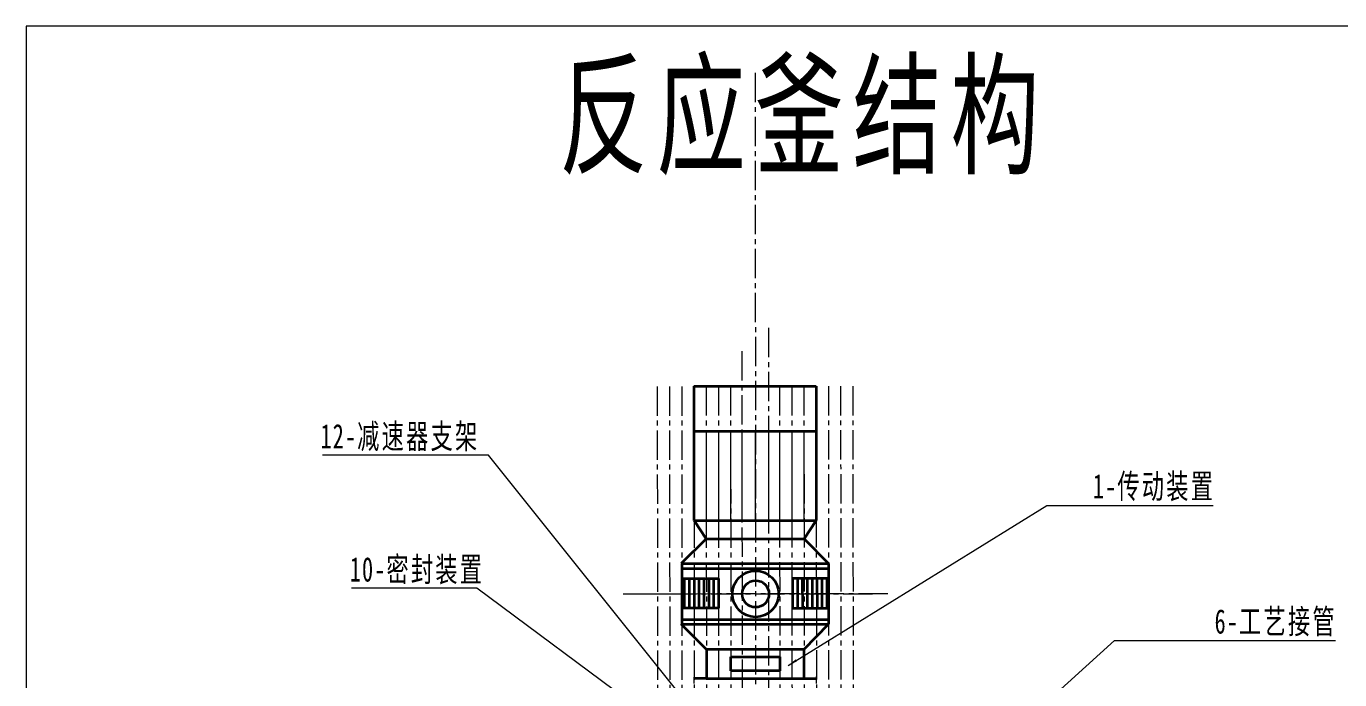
# Model space of a CAD drawing. Header units: millimetres. Extents: x 1423 to 2230, y -143 to 639.
# Drawn here: x 1423 to 1961, y 371 to 639 of the extents above; entities that cross this region are included whole.
import ezdxf

# ---------------------------------------------------------------- set-up
doc = ezdxf.new("R2010")
doc.units = ezdxf.units.MM
doc.linetypes.add('点画线', pattern=[18, 12, -2, 2, -2])
for name, color, linetype, lineweight in [('中心线层', 1, '点画线', 18), ('尺寸线层', 3, 'Continuous', 18), ('粗实线层', 7, 'Continuous', 35), ('细实线层', 7, 'Continuous', 18)]:
    doc.layers.add(name, color=color, linetype=linetype, lineweight=lineweight)
doc.styles.add('标准', font='', dxfattribs={"width": 0.667})
doc.styles.get('标准').set_extended_font_data('宋体')

# ---------------------------------------------------------------- blocks, each defined once
blk = doc.blocks.new('*X2')
at = {"layer": '尺寸线层', "linetype": 'Continuous'}
blk.add_hatch(color=0, dxfattribs=at).paths.add_polyline_path([(-149.6945406262359, -65.40289326060548), (-146.5551586298113, -62.87420176488581), (-146.0293078615241, -63.7247786100279)], flags=0)
at = {"layer": '尺寸线层', "color": 0, "linetype": 'Continuous'}
blk.add_line((-149.6945406262359, -65.40289326060548), (-43.90371560952826, -5.684341886080801e-14), dxfattribs=at)
at = {"layer": '尺寸线层', "color": 0}
blk.add_line((-43.90371560952826, -5.684341886080801e-14), (24.19727777777757, -5.684341886080801e-14), dxfattribs=at)
at = {"layer": '尺寸线层', "color": 0, "insert": (-2.273736754432321e-13, 7.3194444444444), "char_height": 10, "width": 96.7891111111112, "attachment_point": 5, "line_spacing_factor": 1.150569886022795, "style": '标准'}
blk.add_mtext('\\T1.1;1-传动装置', dxfattribs=at)
blk = doc.blocks.new('*X7')
at = {"layer": '尺寸线层', "linetype": 'Continuous'}
blk.add_hatch(color=0, dxfattribs=at).paths.add_polyline_path([(-146.9365008008067, -73.36569241184418), (-144.3065704463222, -70.31062018183695), (-143.6354736006124, -71.05198987617177)], flags=0)
at = {"layer": '尺寸线层', "color": 0, "linetype": 'Continuous'}
blk.add_line((-146.9365008008067, -73.36569241184418), (-65.88843552418734, 0), dxfattribs=at)
at = {"layer": '尺寸线层', "color": 0}
blk.add_line((-65.88843552418734, 0), (24.41961111111095, 0), dxfattribs=at)
at = {"layer": '尺寸线层', "color": 0, "insert": (0, 7.208333333333314), "char_height": 10, "width": 97.67844444444427, "attachment_point": 5, "line_spacing_factor": 1.150569886022795, "style": '标准'}
blk.add_mtext('\\T1.1;6-工艺接管', dxfattribs=at)
blk = doc.blocks.new('*X11')
at = {"layer": '尺寸线层', "linetype": 'Continuous'}
blk.add_hatch(color=0, dxfattribs=at).paths.add_polyline_path([(153.439855828243, -95.7578902963383), (149.9306456021882, -93.77409504749033), (150.526940131937, -92.97132930719522)], flags=0)
at = {"layer": '尺寸线层', "color": 0}
blk.add_line((24.52511678944643, 0), (-26.80598888888926, 0), dxfattribs=at)
at = {"layer": '尺寸线层', "color": 0, "linetype": 'Continuous'}
blk.add_line((153.439855828243, -95.7578902963383), (24.52511678944643, 0), dxfattribs=at)
at = {"layer": '尺寸线层', "color": 0, "insert": (-2.273736754432321e-13, 7.152777777777771), "char_height": 10, "width": 107.2239555555557, "attachment_point": 5, "line_spacing_factor": 1.150569886022795, "style": '标准'}
blk.add_mtext('\\T1.1;10-密封装置', dxfattribs=at)
blk = doc.blocks.new('*X13')
at = {"layer": '尺寸线层', "linetype": 'Continuous'}
blk.add_hatch(color=0, dxfattribs=at).paths.add_polyline_path([(120.3712526190707, -105.0919920684484), (117.4809379775229, -102.2819954006827), (118.2615622231745, -101.6569947710022)], flags=0)
at = {"layer": '尺寸线层', "color": 0}
blk.add_line((36.23018015937237, 5.684341886080801e-14), (-31.69361666666668, 5.684341886080801e-14), dxfattribs=at)
at = {"layer": '尺寸线层', "color": 0, "linetype": 'Continuous'}
blk.add_line((120.3712526190707, -105.0919920684484), (36.23018015937237, 5.684341886080801e-14), dxfattribs=at)
at = {"layer": '尺寸线层', "color": 0, "insert": (0, 7.152777777777828), "char_height": 10, "width": 126.7744666666667, "attachment_point": 5, "line_spacing_factor": 1.150569886022795, "style": '标准'}
blk.add_mtext('\\T1.1;12-减速器支架', dxfattribs=at)

msp = doc.modelspace()

# ---------------------------------------------------------------- linework, layer by layer
at = {"layer": '中心线层'}
for p, q in [((1721.449354450814, 619.5594572691683), (1721.799544998999, 157.1224254060219)), ((1726.850628059084, 515.2511234608739), (1726.92306994264, 254.5928086309673)), ((1715.947653170681, 505.7110204335214), (1716.540540615697, 153.4258758071156)), ((1681.399162079534, 491.3594271218681), (1682.020505356987, -108.4102423615535)), ((1686.399159396453, 491.3646069681961), (1687.020502673906, -108.4050625152254)), ((1691.399156713371, 491.3697868145242), (1692.020499990824, -108.3998826688974)), ((1696.39915403029, 491.3749666608522), (1697.020497307743, -108.3947028225693)), ((1701.399151347208, 491.3801465071803), (1702.020494624661, -108.3895229762413)), ((1706.399148664127, 491.3853263535083), (1707.02049194158, -108.3843431299132)), ((1711.399145981045, 491.3905061998364), (1712.020489258498, -108.3791632835852)), ((1731.399135248719, 491.4112255851486), (1732.020478526172, -108.3584438982729)), ((1736.399132565638, 491.4164054314767), (1737.020475843091, -108.3532640519449)), ((1741.399129882556, 491.4215852778047), (1742.020473160009, -108.3480842056169)), ((1746.399127199475, 491.4267651241328), (1747.020470476928, -108.3429043592889)), ((1751.399124516393, 491.4319449704608), (1752.020467793846, -108.3377245129607)), ((1756.399121833312, 491.4371248167889), (1757.020465110765, -108.3325446666327)), ((1761.39911915023, 491.4423046631169), (1762.020462427683, -108.3273648203047)), ((1667.494294010559, 406.493547134506), (1769.861113796119, 406.493547134506)), ((1775.738689484696, 406.57847523039), (1673.37199573115, 406.4178421796686))]:
    msp.add_line(p, q, dxfattribs=at)
at = {"layer": '尺寸线层'}
for p, q in [((1423.29763420085, 638.6110131982067), (1423.29763420085, -143.3367170794039)), ((2229.777057977366, 638.6110131982067), (1423.29763420085, 638.6110131982067))]:
    msp.add_line(p, q, dxfattribs=at)
at = {"layer": '粗实线层'}
for p, q in [((1696.39915403029, 491.3749666608522), (1746.399127199475, 491.3749666608522)), ((1696.39915403029, 491.3749666608522), (1696.39915403029, 436.5181948197661)), ((1746.427595280677, 491.3749666608522), (1746.427595280677, 436.5181948197661)), ((1696.39915403029, 473.0371782679932), (1746.427595280677, 473.0371782679932)), ((1696.39915403029, 436.5181948197661), (1746.455957098617, 436.5181948197661)), ((1701.463743375763, 429.0308123732548), (1696.455983990424, 436.5181948197661)), ((1741.463721903188, 429.0308123732548), (1746.427595280677, 436.5181948197661)), ((1701.463743375763, 429.0308123732548), (1691.245831132062, 418.9213400773248)), ((1701.456360760777, 429.0308123732548), (1741.463721903188, 429.0308123732548)), ((1741.463764773437, 429.0308770376658), (1751.474178675725, 418.9213400773248)), ((1691.245831132062, 418.9213400773248), (1751.474178675725, 418.9213400773248)), ((1691.245831132062, 416.9213400773248), (1751.474178675725, 416.9213400773248)), ((1691.487085677322, 418.9213400773248), (1691.487085677322, 394.0657541916872)), ((1751.487118026283, 418.9213400773248), (1751.487118026283, 394.0657541916872)), ((1691.480585249982, 412.7688387917761), (1706.480577200738, 412.7688387917761)), ((1692.480577200738, 412.7688387917761), (1692.480577200738, 400.6544222491064)), ((1694.480577200738, 412.7688387917761), (1694.480577200738, 400.6544222491064)), ((1696.480577200738, 412.7688387917761), (1696.480577200738, 400.6544222491064)), ((1698.480577200738, 412.7688387917761), (1698.480577200738, 400.6544222491064)), ((1700.480577200738, 412.7688387917761), (1700.480577200738, 400.6544222491064)), ((1702.480577200738, 412.7688387917761), (1702.480577200738, 400.6544222491064)), ((1704.480577200738, 412.7688387917761), (1704.480577200738, 400.6544222491064)), ((1706.480577200738, 412.7688387917761), (1706.480577200738, 400.6544222491064)), ((1751.487118026283, 412.8161200990522), (1736.74260716502, 412.7925822527765)), ((1736.74260716502, 412.7925822527765), (1736.761616993508, 400.678180625138)), ((1738.742604702659, 412.7957206339641), (1738.761614531147, 400.6813190063256)), ((1740.742602240299, 412.7988590151516), (1740.761612068787, 400.6844573875131)), ((1742.742599777938, 412.8019973963391), (1742.761609606426, 400.6875957687006)), ((1744.742597315578, 412.8051357775267), (1744.761607144065, 400.6907341498882)), ((1746.742594853217, 412.8082741587142), (1746.761604681705, 400.6938725310757)), ((1748.742592390856, 412.8114125399018), (1748.761602219344, 400.6970109122632)), ((1750.742589928496, 412.8145509210893), (1750.761599756984, 400.7001492934507)), ((1706.480577200738, 400.6544222491064), (1691.493151178418, 400.6544222491064)), ((1736.761616993508, 400.678180625138), (1751.487118026283, 400.701698753077)), ((1701.463743375763, 383.9562818957572), (1691.245831132062, 394.0657541916872)), ((1691.487085677322, 396.0657541916872), (1751.487118026283, 396.0657541916872)), ((1691.487085677322, 394.0657541916872), (1751.487118026283, 394.0657541916872)), ((1741.463764773437, 383.9562172313462), (1751.474178675724, 394.0657541916872)), ((1701.456360760777, 383.9562818957572), (1741.463721903188, 383.9562818957572)), ((1701.510439229058, 383.9562818957571), (1701.510439229058, 371.8834017122695)), ((1741.522924890512, 371.8834017122695), (1741.522924890512, 383.9562818957572)), ((1711.403422371204, 380.7112219151226), (1731.513795528639, 380.7112219151226)), ((1711.519777547878, 374.9680911097087), (1711.519777547878, 380.7112219151226)), ((1731.513795528639, 380.7112219151226), (1731.513795528639, 374.9680911097087)), ((1701.522946368587, 371.8834017122696), (1696.522949051668, 371.8834017122696)), ((1701.510439229058, 371.8834017122695), (1741.522924890512, 371.8834017122695)), ((1731.513795528639, 374.9680911097087), (1711.519777547878, 374.9680911097087)), ((1741.522924890512, 371.8834017122695), (1746.522965150123, 371.8834017122695))]:
    msp.add_line(p, q, dxfattribs=at)
for radius in [9.478518766968133, 5.484495377880452]:
    msp.add_circle((1721.61652506474, 406.493547134506), radius, dxfattribs=at)
at = {"layer": '细实线层'}
for p, q in [((1701.418154108741, 473.0371782679932), (1701.418154108741, 436.5181948197661)), ((1706.418156791824, 473.0371782679932), (1706.418156791824, 436.5181948197661)), ((1711.418159474907, 473.0371782679932), (1711.418159474907, 436.5181948197661)), ((1716.00591735983, 473.0371782679932), (1716.00591735983, 436.5181948197661)), ((1721.413374655483, 473.0371782679932), (1721.413374655483, 436.5181948197661)), ((1726.862360114146, 473.0371782679932), (1726.862360114146, 436.5181948197661)), ((1731.418170207239, 473.0371782679932), (1731.418170207239, 436.5181948197661)), ((1736.418172890322, 473.0371782679932), (1736.418172890322, 436.5181948197661)), ((1741.418175573405, 473.0371782679932), (1741.418175573405, 436.5181948197661)), ((1706.418156791824, 436.5181948197661), (1706.455989315986, 436.5181948197661)), ((1696.525015625147, 369.8834017122695), (1696.525015625147, 372.4336604472066)), ((1746.525042455976, 369.8834017122695), (1746.525042455976, 372.6530161376912))]:
    msp.add_line(p, q, dxfattribs=at)

# ---------------------------------------------------------------- block references
at = {"layer": '尺寸线层'}
for name, p in [('*X13', (1576.165924762207, 463.2359049672199)), ('*X2', (1884.624389282203, 442.6239164412373)), ('*X11', (1583.144061852388, 408.8050892569523)), ('*X7', (1934.396612727538, 387.4730599421192))]:
    msp.add_blockref(name, p, dxfattribs=at)

# ---------------------------------------------------------------- texts
at = {"layer": '尺寸线层', "insert": (1641.209487517285, 622.4269098482346), "char_height": 40, "width": 338.5260130193869, "attachment_point": 1, "line_spacing_factor": 1.150569886022795, "style": '标准'}
msp.add_mtext('\\T1.1;反应釜结构', dxfattribs=at)

doc.saveas('drawing.dxf')
